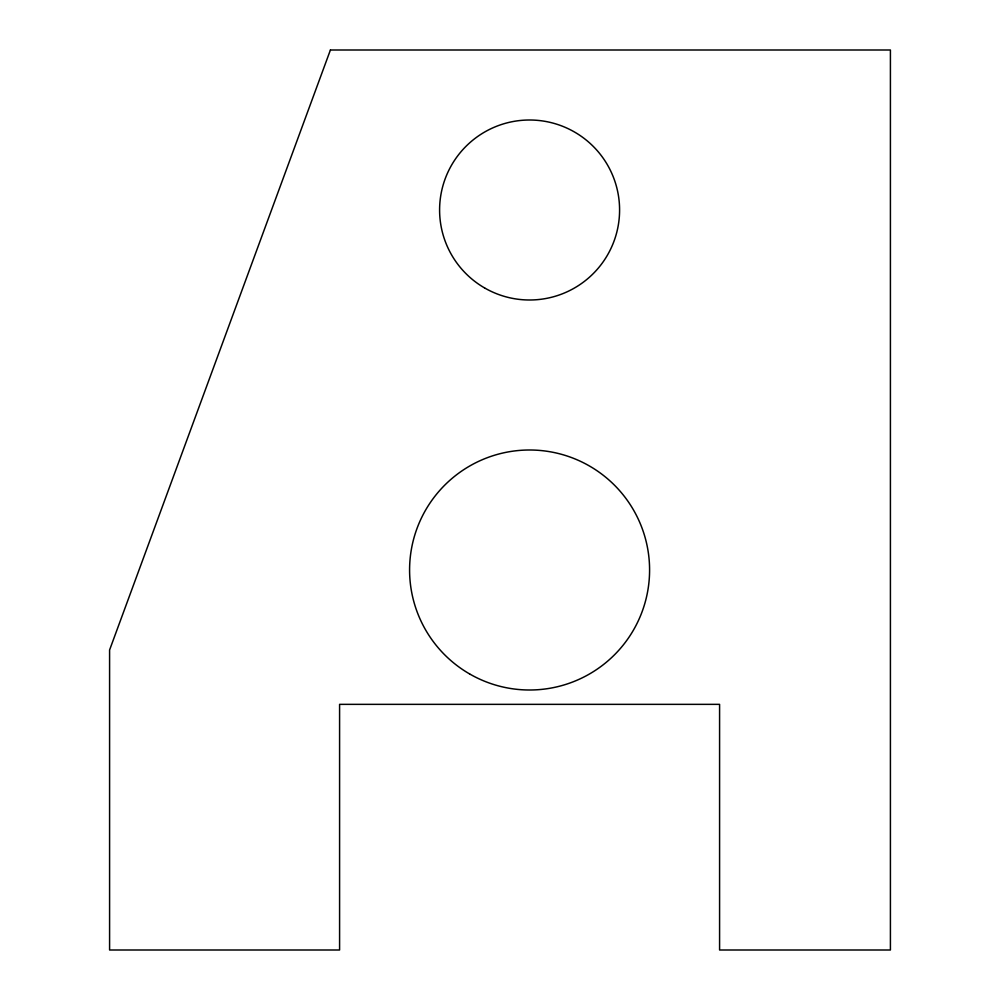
<?xml version="1.0" encoding="UTF-8"?>
<svg xmlns="http://www.w3.org/2000/svg" width="1000" height="1000" viewBox="0 0 1000 1000"><rect width="100%" height="100%" fill="white"/><g stroke="black" fill="none" stroke-linecap="round" stroke-linejoin="round"><path stroke-width="1.5" d="M330.412 50L109.588 650L109.588 950L339.588 950L339.588 704.35L719.587 704.35L719.587 950L890.413 950L890.413 50L330.412 50M484.588 287.938A90 90 0 0 0 619.587 210A90 90 0 0 0 484.588 132.062A90 90 0 0 0 484.588 287.938M469.588 673.925A120 120 0 0 0 649.587 570A120 120 0 0 0 469.588 466.075A120 120 0 0 0 469.588 673.925"/></g></svg>
